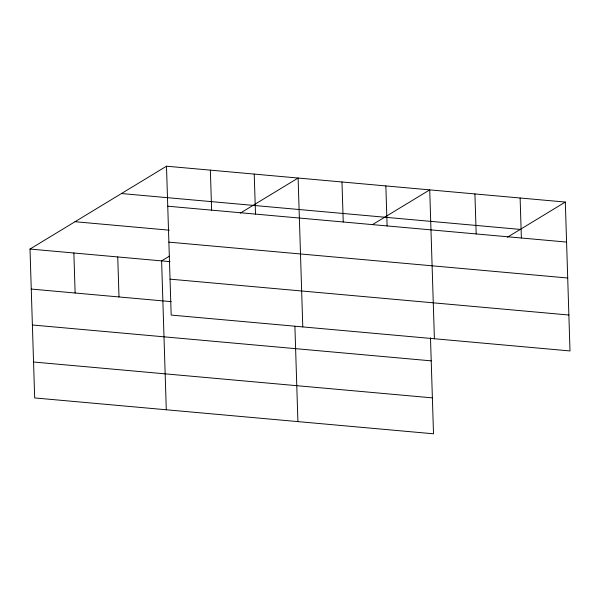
<?xml version="1.0" encoding="UTF-8"?>
<svg xmlns="http://www.w3.org/2000/svg" width="600" height="600" viewBox="0 0 600 600"><rect width="100%" height="100%" fill="white"/><g stroke="black" fill="none" stroke-linecap="round" stroke-linejoin="round"><path stroke-width="0.9" d="M430.493 337.83L433.507 433.8L34.68 397.935L30 249.053L166.493 166.2L565.32 202.065L570 350.947L171.172 315.075L166.493 166.2M169.38 256.178L161.61 260.888L166.29 409.77M240.263 213.15L298.11 178.035L302.782 326.918M372.675 224.498L429.72 189.87L434.4 338.752M507.472 237.18L565.32 202.065M121.455 193.538L520.275 229.41M167.752 206.205L566.58 242.07M75.045 221.715L169.32 230.19M168.877 242.13L567.705 278.002M30 249.053L170.01 261.645M170.047 279.15L568.868 315.015M31.26 289.065L171.27 301.65M32.385 324.99L431.213 360.855M33.547 362.01L432.375 397.875M520.118 198L521.377 238.005M474.923 193.935L476.175 233.94M385.853 185.925L387.105 225.93M341.978 181.98L343.237 221.985M294.915 326.55L297.907 421.605M254.235 174.09L255.495 214.095M210.368 170.145L211.62 210.15M117.743 256.942L119.002 296.955M73.867 252.998L75.127 293.01"/></g></svg>
